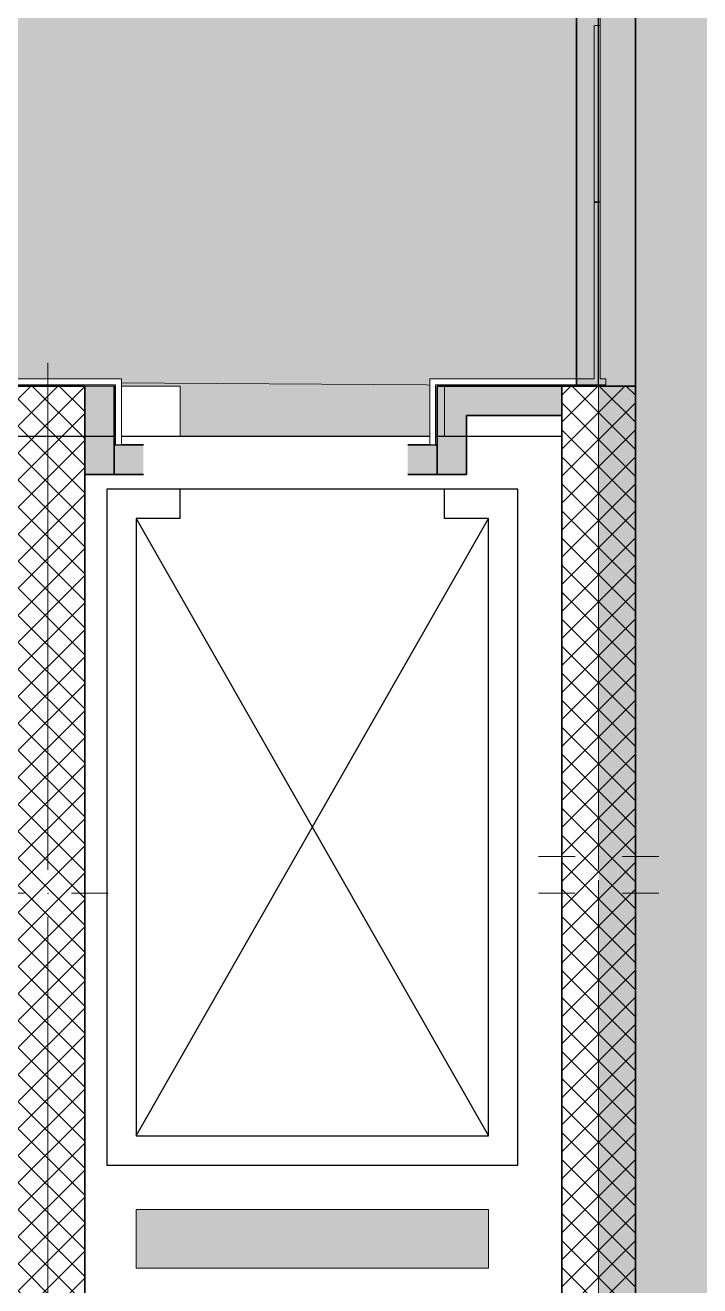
# Model space of a CAD drawing. Header units: millimetres. Extents: x -5491 to 122470, y -101890 to 30952.
# Drawn here: x 57522 to 59820, y -14461 to -10173 of the extents above; entities that cross this region are included whole.
import ezdxf
from ezdxf.enums import TextEntityAlignment as Align

# ---------------------------------------------------------------- set-up
doc = ezdxf.new("R2010")
doc.units = ezdxf.units.MM
doc.header["$MEASUREMENT"] = 0
doc.linetypes.add('Wipeout_Contour', pattern=[1000, 0, -1000])
for name, color, linetype in [('- Pllakat_koridore_CD', 7, 'Continuous'), ('A - Muret', 7, 'Continuous'), ('A - Pllaka Perdhes', 7, 'Continuous'), ('A - Pllaka Themel', 7, 'Continuous'), ('A - Shtyllat', 7, 'Continuous')]:
    doc.layers.add(name, color=color, linetype=linetype)
for name, color, linetype, lineweight, true_color in [('- Pllakat_koridore_CD_Pen_No__145', 7, 'Continuous', 20, 0x0077b0), ('0_Pen_No__4', 7, 'Continuous', 20, 0x029e21), ('2D Drafting - General_Pen_No__82', 7, 'Continuous', 20, 0xaaaaaa), ('A - Fill Zone_Pen_No__176', 7, 'Continuous', 15, 0x93a0c6), ('A - Muret_Pen_No__82', 7, 'Continuous', 20, 0xaaaaaa)]:
    doc.layers.add(name, color=color, linetype=linetype, lineweight=lineweight, true_color=true_color)
for name, color, linetype, lineweight in [('0_Pen_No__132', 255, 'Continuous', 0), ('2D Drafting - General_Pen_No__2', 8, 'Continuous', 15), ('2D Drafting - General_Pen_No__42', 8, 'Continuous', 25), ('A - Muret_Pen_No__7', 7, 'Continuous', 35), ('A - Pllaka Perdhes_Pen_No__42', 8, 'Continuous', 25), ('A - Pllaka Themel_Pen_No__2', 8, 'Continuous', 15), ('A - Pllaka Themel_Pen_No__42', 8, 'Continuous', 25), ('A - Shtyllat_Pen_No__1', 7, 'Continuous', 13), ('A - Shtyllat_Pen_No__7', 7, 'Continuous', 35), ('ARCHICAD Zone Stamps_Pen_No__1', 7, 'Continuous', 13)]:
    doc.layers.add(name, color=color, linetype=linetype, lineweight=lineweight)
doc.styles.add('GENERATED_STYLE_1', font='')
doc.styles.get('GENERATED_STYLE_1').set_extended_font_data('Arial')
pattern_1 = [(45, (0, 0), (-45.96194, 45.96194), []), (135, (0, 0), (45.96194, 45.96194), [])]

# ---------------------------------------------------------------- blocks, each defined once
blk = doc.blocks.new('Hyrja__1', base_point=(55655.7, -9895.9))
at = {"layer": '0_Pen_No__4', "linetype": 'Continuous', "lineweight": 0, "true_color": 0x002708}
blk.add_hatch(color=98, dxfattribs=at).paths.add_polyline_path([(52500, -11400.8), (56250, -11400.8), (56250, -11570.8), (57150, -11570.8), (57150, -11400.8), (58050, -11400.8), (58050, -11570.8), (58950, -11570.8), (58950, -11400.8), (59480, -11400.8), (59480, -8200), (52500, -8200)])
at = {"layer": 'ARCHICAD Zone Stamps_Pen_No__1', "color": 7, "lineweight": 13, "style": 'GENERATED_STYLE_1'}
for tag, p in [('DUMMY_849', (56580.7, -9277.2)), ('ROOM_NAME', (54730.7, -9328.6)), ('measuredAreaCode', (54730.7, -9770.6)), ('perimeterCode', (54730.7, -10212.5))]:
    blk.add_attdef(tag, text='', height=225, dxfattribs=at).set_placement(p, align=Align.TOP_LEFT)
blk = doc.blocks.new('Koridori_A - P32_10', base_point=(54145, -9159.2))
at = {"linetype": 'Continuous', "lineweight": 0, "true_color": 0x3f3f3f}
blk.add_hatch(color=250, dxfattribs=at).paths.add_polyline_path([(52650, -400), (52500, -11400.8), (55678, -11375.9), (59600, -11400.8), (59600, -6000), (56150, -6000), (56150, -400)])
at = {"layer": 'ARCHICAD Zone Stamps_Pen_No__1', "color": 7, "lineweight": 13, "style": 'GENERATED_STYLE_1'}
for tag, p in [('DUMMY_849', (54259.7, -8746.7)), ('ROOM_NAME', (53553.4, -8781)), ('measuredAreaCode', (53553.4, -9075.7)), ('perimeterCode', (53553.4, -9370.3))]:
    blk.add_attdef(tag, text='', height=150, dxfattribs=at).set_placement(p, align=Align.TOP_LEFT)
blk = doc.blocks.new('Slab_2', base_point=(52250, 0))
at = {"layer": 'A - Pllaka Perdhes_Pen_No__42', "color": 8, "linetype": 'Continuous', "lineweight": 25, "flags": 128}
blk.add_lwpolyline([(59350, -14600.8), (55850, -14600.8), (55850, -11570.8), (59350, -11570.8)], close=True, dxfattribs=at)
blk = doc.blocks.new('Wall_12', base_point=(58925, -11700.8))
at = {"layer": 'A - Muret', "linetype": 'Continuous', "lineweight": 0, "true_color": 0x000000}
for points in [[(59025, -11400.8), (58925, -11400.8), (59025, -11500.8)], [(59025, -11500.8), (58925, -11400.8), (58925, -11500.8)], [(59025, -11600.8), (59025, -11500.8), (58925, -11500.8), (58925, -11600.8)], [(58925, -11700.8), (59025, -11700.8), (58925, -11600.8)], [(59025, -11600.8), (58925, -11600.8), (59025, -11700.8)]]:
    blk.add_hatch(color=18, dxfattribs=at).paths.add_polyline_path(points)
at = {"layer": 'A - Muret_Pen_No__7', "color": 7, "linetype": 'Continuous', "lineweight": 35, "flags": 128}
for points in [[(58925, -11400.8), (59025, -11400.8)], [(58925, -11400.8), (58925, -11600.8)], [(59025, -11700.8), (59025, -11500.8)], [(59025, -11700.8), (58925, -11700.8)]]:
    blk.add_lwpolyline(points, dxfattribs=at)
blk = doc.blocks.new('Wall_13', base_point=(58925, -11400.8))
at = {"layer": 'A - Muret', "linetype": 'Continuous', "lineweight": 0, "true_color": 0x000000}
blk.add_hatch(color=18, dxfattribs=at).paths.add_polyline_path([(59025, -11500.8), (59350, -11500.8), (59350, -11400.8), (59025, -11400.8)])
at = {"layer": 'A - Muret_Pen_No__7', "color": 7, "linetype": 'Continuous', "lineweight": 35, "flags": 128}
for points in [[(59350, -11400.8), (59025, -11400.8)], [(59025, -11500.8), (59350, -11500.8)]]:
    blk.add_lwpolyline(points, dxfattribs=at)
blk = doc.blocks.new('Wall_16', base_point=(57825, -11400.8))
at = {"layer": 'A - Muret', "linetype": 'Continuous', "lineweight": 0, "true_color": 0x000000}
for points in [[(57825, -11600.8), (57825, -11400.8), (57725, -11400.8), (57725, -11600.8)], [(57825, -11600.8), (57725, -11700.8), (57825, -11700.8)], [(57825, -11600.8), (57725, -11600.8), (57725, -11700.8)]]:
    blk.add_hatch(color=18, dxfattribs=at).paths.add_polyline_path(points)
at = {"layer": 'A - Muret_Pen_No__7', "color": 7, "linetype": 'Continuous', "lineweight": 35, "flags": 128}
for points in [[(57825, -11600.8), (57825, -11400.8)], [(57725, -11700.8), (57825, -11700.8)]]:
    blk.add_lwpolyline(points, dxfattribs=at)
blk = doc.blocks.new('Wall_17', base_point=(57825, -11700.8))
at = {"layer": 'A - Muret', "linetype": 'Continuous', "lineweight": 0, "true_color": 0x000000}
blk.add_hatch(color=18, dxfattribs=at).paths.add_polyline_path([(57825, -11700.8), (57925, -11700.8), (57925, -11600.8), (57825, -11600.8)])
at = {"layer": 'A - Muret_Pen_No__7', "color": 7, "linetype": 'Continuous', "lineweight": 35, "flags": 128}
for points in [[(57925, -11600.8), (57825, -11600.8)], [(57825, -11700.8), (57925, -11700.8)]]:
    blk.add_lwpolyline(points, dxfattribs=at)
blk = doc.blocks.new('Wall_18', base_point=(58825, -11700.8))
at = {"layer": 'A - Muret', "linetype": 'Continuous', "lineweight": 0, "true_color": 0x000000}
blk.add_hatch(color=18, dxfattribs=at).paths.add_polyline_path([(58925, -11600.8), (58825, -11600.8), (58825, -11700.8), (58925, -11700.8)])
at = {"layer": 'A - Muret_Pen_No__7', "color": 7, "linetype": 'Continuous', "lineweight": 35, "flags": 128}
for points in [[(58925, -11600.8), (58825, -11600.8)], [(58825, -11700.8), (58925, -11700.8)]]:
    blk.add_lwpolyline(points, dxfattribs=at)
blk = doc.blocks.new('Wall_22', base_point=(58925, -11700.8))
at = {"layer": 'A - Muret', "linetype": 'Continuous', "lineweight": 0, "true_color": 0x000000}
for points in [[(58925, -11520.8), (58950, -11520.8), (58950, -11400.8), (58925, -11400.8)], [(59025, -11700.8), (59025, -11400.8), (58925, -11400.8), (58925, -11700.8)]]:
    blk.add_hatch(color=18, dxfattribs=at).paths.add_polyline_path(points)
at = {"layer": 'A - Muret_Pen_No__7', "color": 7, "linetype": 'Continuous', "lineweight": 35}
blk.add_line((58925, -11400.8), (58925, -11520.8), dxfattribs=at)
at = {"layer": 'A - Muret_Pen_No__7', "color": 7, "linetype": 'Continuous', "lineweight": 35, "flags": 128}
for points in [[(58925, -11400.8), (58925, -11700.8)], [(59025, -11700.8), (59025, -11500.8)]]:
    blk.add_lwpolyline(points, dxfattribs=at)
at = {"layer": 'A - Muret_Pen_No__82', "color": 253, "linetype": 'Continuous', "lineweight": 20, "true_color": 0xaaaaaa}
blk.add_line((58950, -11400.8), (58925, -11400.8), dxfattribs=at)
blk = doc.blocks.new('Wall_23', base_point=(58925, -11400.8))
at = {"layer": 'A - Muret', "linetype": 'Continuous', "lineweight": 0, "true_color": 0x000000}
blk.add_hatch(color=18, dxfattribs=at).paths.add_polyline_path([(58925, -11500.8), (59350, -11500.8), (59350, -11400.8), (58925, -11400.8)])
at = {"layer": 'A - Muret_Pen_No__7', "color": 7, "linetype": 'Continuous', "lineweight": 35, "flags": 128}
for points in [[(59350, -11400.8), (58925, -11400.8)], [(59025, -11500.8), (59350, -11500.8)]]:
    blk.add_lwpolyline(points, dxfattribs=at)
blk = doc.blocks.new('Wall_26', base_point=(57825, -11400.8))
at = {"layer": 'A - Muret', "linetype": 'Continuous', "lineweight": 0, "true_color": 0x000000}
blk.add_hatch(color=18, dxfattribs=at).paths.add_polyline_path([(57725, -11400.8), (57725, -11700.8), (57825, -11700.8), (57825, -11400.8)])
at = {"layer": 'A - Muret_Pen_No__7', "color": 7, "linetype": 'Continuous', "lineweight": 35, "flags": 128}
blk.add_lwpolyline([(57825, -11700.8), (57825, -11400.8)], dxfattribs=at)
blk = doc.blocks.new('Wall_27', base_point=(57825, -11700.8))
at = {"layer": 'A - Muret', "linetype": 'Continuous', "lineweight": 0, "true_color": 0x000000}
blk.add_hatch(color=18, dxfattribs=at).paths.add_polyline_path([(57825, -11700.8), (57925, -11700.8), (57925, -11600.8), (57825, -11600.8)])
at = {"layer": 'A - Muret_Pen_No__7', "color": 7, "linetype": 'Continuous', "lineweight": 35, "flags": 128}
for points in [[(57925, -11600.8), (57825, -11600.8)], [(57825, -11700.8), (57925, -11700.8)]]:
    blk.add_lwpolyline(points, dxfattribs=at)
blk = doc.blocks.new('Wall_28', base_point=(58825, -11700.8))
at = {"layer": 'A - Muret', "linetype": 'Continuous', "lineweight": 0, "true_color": 0x000000}
blk.add_hatch(color=18, dxfattribs=at).paths.add_polyline_path([(58825, -11700.8), (58925, -11700.8), (58925, -11600.8), (58825, -11600.8)])
at = {"layer": 'A - Muret_Pen_No__7', "color": 7, "linetype": 'Continuous', "lineweight": 35, "flags": 128}
for points in [[(58925, -11600.8), (58825, -11600.8)], [(58825, -11700.8), (58925, -11700.8)]]:
    blk.add_lwpolyline(points, dxfattribs=at)
blk = doc.blocks.new('Wall_37', base_point=(59500, -11375.9))
at = {"layer": '- Pllakat_koridore_CD_Pen_No__145', "linetype": 'Continuous', "lineweight": 0, "true_color": 0x0077b0}
blk.add_hatch(color=144, dxfattribs=at).paths.add_polyline_path([(59500, -11375.9), (58900, -11375.9), (58900, -11395.9), (59500, -11395.9)])
at = {"layer": '- Pllakat_koridore_CD_Pen_No__145', "color": 144, "linetype": 'Continuous', "lineweight": 20, "true_color": 0x0077b0, "flags": 128}
for points in [[(59460, -11375.9), (58900, -11375.9)], [(58900, -11375.9), (58900, -11395.9)], [(58920, -11395.9), (59500, -11395.9)], [(59500, -11375.9), (59480, -11375.9)], [(59500, -11395.9), (59500, -11375.9)]]:
    blk.add_lwpolyline(points, dxfattribs=at)
blk = doc.blocks.new('Wall_38', base_point=(58920, -11375.9))
at = {"layer": '- Pllakat_koridore_CD_Pen_No__145', "linetype": 'Continuous', "lineweight": 0, "true_color": 0x0077b0}
blk.add_hatch(color=144, dxfattribs=at).paths.add_polyline_path([(58900, -11395.9), (58900, -11600.8), (58920, -11600.8), (58920, -11395.9)])
at = {"layer": '- Pllakat_koridore_CD_Pen_No__145', "color": 144, "linetype": 'Continuous', "lineweight": 20, "true_color": 0x0077b0, "flags": 128}
for points in [[(58900, -11395.9), (58900, -11600.8)], [(58920, -11600.8), (58920, -11395.9)], [(58900, -11600.8), (58920, -11600.8)]]:
    blk.add_lwpolyline(points, dxfattribs=at)
blk = doc.blocks.new('Wall_39', base_point=(57370, -11375.9))
at = {"layer": '- Pllakat_koridore_CD_Pen_No__145', "linetype": 'Continuous', "lineweight": 0, "true_color": 0x0077b0}
for points in [[(57350, -11395.9), (57370, -11395.9), (57350, -11375.9)], [(57370, -11375.9), (57350, -11375.9), (57370, -11395.9)], [(57370, -11395.9), (57850, -11395.9), (57850, -11375.9), (57370, -11375.9)]]:
    blk.add_hatch(color=144, dxfattribs=at).paths.add_polyline_path(points)
at = {"layer": '- Pllakat_koridore_CD_Pen_No__145', "color": 144, "linetype": 'Continuous', "lineweight": 20, "true_color": 0x0077b0, "flags": 128}
for points in [[(57350, -11375.9), (57350, -11395.9)], [(57850, -11375.9), (57350, -11375.9)], [(57370, -11395.9), (57830, -11395.9)], [(57850, -11375.9), (57850, -11395.9)]]:
    blk.add_lwpolyline(points, dxfattribs=at)
blk = doc.blocks.new('Wall_40', base_point=(57830, -11375.9))
at = {"layer": '- Pllakat_koridore_CD_Pen_No__145', "linetype": 'Continuous', "lineweight": 0, "true_color": 0x0077b0}
blk.add_hatch(color=144, dxfattribs=at).paths.add_polyline_path([(57830, -11395.9), (57830, -11600.8), (57850, -11600.8), (57850, -11395.9)])
at = {"layer": '- Pllakat_koridore_CD_Pen_No__145', "color": 144, "linetype": 'Continuous', "lineweight": 20, "true_color": 0x0077b0, "flags": 128}
for points in [[(57830, -11395.9), (57830, -11600.8)], [(57850, -11600.8), (57850, -11395.9)], [(57830, -11600.8), (57850, -11600.8)]]:
    blk.add_lwpolyline(points, dxfattribs=at)
blk = doc.blocks.new('Wall_44', base_point=(59500, -11375.9))
at = {"color": 254, "linetype": 'Wipeout_Contour', "lineweight": 0, "ltscale": 241140.019337}
blk.add_wipeout([(59500, -11375.9), (58900, -11375.9), (58900, -11395.9), (59500, -11395.9)], dxfattribs=at).dxf.layer = '- Pllakat_koridore_CD'
at = {"layer": '- Pllakat_koridore_CD_Pen_No__145', "color": 144, "linetype": 'Continuous', "lineweight": 20, "true_color": 0x0077b0, "flags": 128}
for points in [[(59460, -11375.9), (58900, -11375.9)], [(58900, -11375.9), (58900, -11395.9)], [(58920, -11395.9), (59500, -11395.9)], [(59500, -11375.9), (59480, -11375.9)], [(59500, -11395.9), (59500, -11375.9)]]:
    blk.add_lwpolyline(points, dxfattribs=at)
blk = doc.blocks.new('Wall_45', base_point=(58920, -11375.9))
at = {"color": 254, "linetype": 'Wipeout_Contour', "lineweight": 0, "ltscale": 240087.004579}
blk.add_wipeout([(58900, -11395.9), (58900, -11600.8), (58920, -11600.8), (58920, -11395.9)], dxfattribs=at).dxf.layer = '- Pllakat_koridore_CD'
at = {"layer": '- Pllakat_koridore_CD_Pen_No__145', "color": 144, "linetype": 'Continuous', "lineweight": 20, "true_color": 0x0077b0, "flags": 128}
for points in [[(58900, -11395.9), (58900, -11600.8)], [(58920, -11600.8), (58920, -11395.9)], [(58900, -11600.8), (58920, -11600.8)]]:
    blk.add_lwpolyline(points, dxfattribs=at)
blk = doc.blocks.new('Wall_46', base_point=(57370, -11375.9))
at = {"color": 254, "linetype": 'Wipeout_Contour', "lineweight": 0, "ltscale": 175430.102936}
blk.add_wipeout([(57350, -11395.9), (57370, -11395.9), (57350, -11375.9)], dxfattribs=at).dxf.layer = '- Pllakat_koridore_CD'
at = {"color": 254, "linetype": 'Wipeout_Contour', "lineweight": 0, "ltscale": 234897.521575}
blk.add_wipeout([(57370, -11395.9), (57850, -11395.9), (57850, -11375.9), (57370, -11375.9)], dxfattribs=at).dxf.layer = '- Pllakat_koridore_CD'
at = {"layer": '- Pllakat_koridore_CD_Pen_No__145', "color": 144, "linetype": 'Continuous', "lineweight": 20, "true_color": 0x0077b0, "flags": 128}
blk.add_lwpolyline([(57850, -11375.9), (57850, -11395.9)], dxfattribs=at)
at = {"color": 254, "linetype": 'Wipeout_Contour', "lineweight": 0, "ltscale": 175444.650628}
blk.add_wipeout([(57370, -11375.9), (57350, -11375.9), (57370, -11395.9)], dxfattribs=at).dxf.layer = '- Pllakat_koridore_CD'
at = {"layer": '- Pllakat_koridore_CD_Pen_No__145', "color": 144, "linetype": 'Continuous', "lineweight": 20, "true_color": 0x0077b0, "flags": 128}
for points in [[(57350, -11375.9), (57350, -11395.9)], [(57850, -11375.9), (57350, -11375.9)], [(57370, -11395.9), (57830, -11395.9)]]:
    blk.add_lwpolyline(points, dxfattribs=at)
blk = doc.blocks.new('Wall_47', base_point=(57830, -11375.9))
at = {"color": 254, "linetype": 'Wipeout_Contour', "lineweight": 0, "ltscale": 235887.70539}
blk.add_wipeout([(57830, -11395.9), (57830, -11600.8), (57850, -11600.8), (57850, -11395.9)], dxfattribs=at).dxf.layer = '- Pllakat_koridore_CD'
at = {"layer": '- Pllakat_koridore_CD_Pen_No__145', "color": 144, "linetype": 'Continuous', "lineweight": 20, "true_color": 0x0077b0, "flags": 128}
for points in [[(57830, -11395.9), (57830, -11600.8)], [(57850, -11600.8), (57850, -11395.9)], [(57830, -11600.8), (57850, -11600.8)]]:
    blk.add_lwpolyline(points, dxfattribs=at)
blk = doc.blocks.new('Wall_127', base_point=(59480, -10775.9))
at = {"layer": '- Pllakat_koridore_CD_Pen_No__145', "linetype": 'Continuous', "lineweight": 0, "true_color": 0x0077b0}
blk.add_hatch(color=144, dxfattribs=at).paths.add_polyline_path([(59460, -10775.9), (59460, -11375.9), (59480, -11375.9), (59480, -10775.9)])
at = {"layer": '- Pllakat_koridore_CD_Pen_No__145', "color": 144, "linetype": 'Continuous', "lineweight": 20, "true_color": 0x0077b0, "flags": 128}
for points in [[(59460, -10775.9), (59460, -11375.9)], [(59480, -10775.9), (59460, -10775.9)], [(59480, -11375.9), (59480, -10775.9)]]:
    blk.add_lwpolyline(points, dxfattribs=at)
blk = doc.blocks.new('Wall_128', base_point=(59480, -10775.9))
at = {"color": 254, "linetype": 'Wipeout_Contour', "lineweight": 0, "ltscale": 241973.328615}
blk.add_wipeout([(59460, -10775.9), (59460, -11375.9), (59480, -11375.9), (59480, -10775.9)], dxfattribs=at).dxf.layer = '- Pllakat_koridore_CD'
at = {"layer": '- Pllakat_koridore_CD_Pen_No__145', "color": 144, "linetype": 'Continuous', "lineweight": 20, "true_color": 0x0077b0, "flags": 128}
for points in [[(59460, -10775.9), (59460, -11375.9)], [(59480, -10775.9), (59460, -10775.9)], [(59480, -11375.9), (59480, -10775.9)]]:
    blk.add_lwpolyline(points, dxfattribs=at)
blk = doc.blocks.new('Wall_129', base_point=(59480, -10173.9))
at = {"layer": '- Pllakat_koridore_CD_Pen_No__145', "linetype": 'Continuous', "lineweight": 0, "true_color": 0x0077b0}
blk.add_hatch(color=144, dxfattribs=at).paths.add_polyline_path([(59460, -10173.9), (59460, -10773.9), (59480, -10773.9), (59480, -10173.9)])
at = {"layer": '- Pllakat_koridore_CD_Pen_No__145', "color": 144, "linetype": 'Continuous', "lineweight": 20, "true_color": 0x0077b0, "flags": 128}
for points in [[(59460, -10173.9), (59460, -10773.9)], [(59480, -10173.9), (59460, -10173.9)], [(59480, -10773.9), (59480, -10173.9)], [(59460, -10773.9), (59480, -10773.9)]]:
    blk.add_lwpolyline(points, dxfattribs=at)
blk = doc.blocks.new('Wall_130', base_point=(59480, -10173.9))
at = {"color": 254, "linetype": 'Wipeout_Contour', "lineweight": 0, "ltscale": 241544.05234}
blk.add_wipeout([(59460, -10173.9), (59460, -10773.9), (59480, -10773.9), (59480, -10173.9)], dxfattribs=at).dxf.layer = '- Pllakat_koridore_CD'
at = {"layer": '- Pllakat_koridore_CD_Pen_No__145', "color": 144, "linetype": 'Continuous', "lineweight": 20, "true_color": 0x0077b0, "flags": 128}
for points in [[(59460, -10173.9), (59460, -10773.9)], [(59480, -10173.9), (59460, -10173.9)], [(59480, -10773.9), (59480, -10173.9)], [(59460, -10773.9), (59480, -10773.9)]]:
    blk.add_lwpolyline(points, dxfattribs=at)
blk = doc.blocks.new('Slab_97', base_point=(59475, -6200))
at = {"layer": 'A - Pllaka Themel_Pen_No__2', "linetype": 'Continuous', "lineweight": 0, "true_color": 0x3f3f3f}
blk.add_hatch(color=250, dxfattribs=at).paths.add_polyline_path([(59475, -6200), (59475, -11400.8), (59600, -11400.8), (59600, -14850.8), (63304.7, -31361.1), (63833, -31242.6), (64060.4, -32256.3), (63531.2, -32375), (64967.3, -38802.9), (65076.7, -39290.3), (66245.7, -44499.7, -0.18315), (66391.8, -44565.5), (68962.3, -55991.9, -0.423476), (68586.7, -56587.1), (61434.5, -58192.1), (62495.4, -63184.1), (69886.6, -61525.5), (70979.4, -66395.2), (77382.9, -64958.2), (76523.1, -61130.1), (76063.5, -61233.3), (71916.8, -42772.1), (69295.2, -31081.8), (68646.4, -31227.3), (68418.9, -30213.5), (68662.9, -30159), (67757.2, -26109.6), (66599.1, -20931.1), (65638.3, -16643.1), (65972, -16568.2), (65884.4, -16177.9), (66543.2, -16030.1), (66526.5, -9603.7), (72900, -9603.7), (72900, -6200), (66750, -6200)])
at = {"layer": 'A - Pllaka Themel_Pen_No__42', "color": 8, "linetype": 'Continuous', "lineweight": 25, "flags": 128}
blk.add_lwpolyline([(64967.3, -38802.9), (63531.2, -32375), (64060.4, -32256.3), (63833, -31242.6), (63304.7, -31361.1), (59600, -14850.8), (59600, -11400.8), (59475, -11400.8), (59475, -6200), (66750, -6200), (72900, -6200), (72900, -9603.7), (66526.5, -9603.7), (66543.2, -16030.1), (65884.4, -16177.9), (65972, -16568.2), (65638.3, -16643.1), (66599.1, -20931.1), (67757.2, -26109.6), (68662.9, -30159), (68418.9, -30213.5), (68646.4, -31227.3), (69295.2, -31081.8), (71916.8, -42772.1)], dxfattribs=at)
blk = doc.blocks.new('Wall_223', base_point=(59600, -6200))
at = {"layer": 'A - Muret', "linetype": 'Continuous', "lineweight": 0, "true_color": 0x000000}
blk.add_hatch(color=18, dxfattribs=at).paths.add_polyline_path([(59400, -11400.8), (59600, -11400.8), (59600, -8220), (59400, -8220)])
at = {"layer": 'A - Muret_Pen_No__7', "color": 7, "linetype": 'Continuous', "lineweight": 35, "flags": 128}
for points in [[(59400, -8220), (59400, -11400.8)], [(59600, -11400.8), (59600, -8220)]]:
    blk.add_lwpolyline(points, dxfattribs=at)
blk = doc.blocks.new('Column_11', base_point=(59475, -13125.8))
at = {"layer": 'A - Shtyllat', "linetype": 'Continuous', "lineweight": 0, "true_color": 0x000000}
h = blk.add_hatch(dxfattribs=at)
h.set_pattern_fill('Concrete_Block', color=18, style=0, pattern_type=2)
h.set_pattern_definition(pattern_1)
h.paths.add_polyline_path([(59350, -14850.8), (59600, -14850.8), (59600, -11400.8), (59350, -11400.8)])
at = {"layer": 'A - Shtyllat_Pen_No__1', "color": 7, "linetype": 'Continuous', "lineweight": 13}
for p, q in [((59475, -13045.8), (59475, -11320.8)), ((59395, -13125.8), (59270, -13125.8)), ((59555, -13125.8), (59680, -13125.8)), ((59475, -13205.8), (59475, -14930.8))]:
    blk.add_line(p, q, dxfattribs=at)
blk.add_point((59475, -13125.8), dxfattribs=at)
at = {"layer": 'A - Shtyllat_Pen_No__7', "color": 7, "linetype": 'Continuous', "lineweight": 35, "flags": 128}
blk.add_lwpolyline([(59350, -14850.8), (59600, -14850.8), (59600, -11400.8), (59350, -11400.8)], close=True, dxfattribs=at)
blk = doc.blocks.new('Column_13', base_point=(57600, -13125.8))
at = {"layer": 'A - Shtyllat', "linetype": 'Continuous', "lineweight": 0, "true_color": 0x000000}
h = blk.add_hatch(dxfattribs=at)
h.set_pattern_fill('Concrete_Block', color=18, style=0, pattern_type=2)
h.set_pattern_definition(pattern_1)
h.paths.add_polyline_path([(57475, -14850.8), (57725, -14850.8), (57725, -11400.8), (57475, -11400.8)])
at = {"layer": 'A - Shtyllat_Pen_No__1', "color": 7, "linetype": 'Continuous', "lineweight": 13}
for p, q in [((57600, -13045.8), (57600, -11320.8)), ((57520, -13125.8), (57395, -13125.8)), ((57680, -13125.8), (57805, -13125.8)), ((57600, -13205.8), (57600, -14930.8))]:
    blk.add_line(p, q, dxfattribs=at)
blk.add_point((57600, -13125.8), dxfattribs=at)
at = {"layer": 'A - Shtyllat_Pen_No__7', "color": 7, "linetype": 'Continuous', "lineweight": 35, "flags": 128}
blk.add_lwpolyline([(57475, -14850.8), (57725, -14850.8), (57725, -11400.8), (57475, -11400.8)], close=True, dxfattribs=at)
blk = doc.blocks.new('Column_26', base_point=(59475, -13000.8))
at = {"layer": 'A - Shtyllat', "linetype": 'Continuous', "lineweight": 0, "true_color": 0x000000}
h = blk.add_hatch(dxfattribs=at)
h.set_pattern_fill('Concrete_Block', color=18, style=0, pattern_type=2)
h.set_pattern_definition(pattern_1)
h.paths.add_polyline_path([(59350, -14600.8), (59600, -14600.8), (59600, -11400.8), (59350, -11400.8)])
at = {"layer": 'A - Shtyllat_Pen_No__1', "color": 7, "linetype": 'Continuous', "lineweight": 13}
for p, q in [((59475, -12920.8), (59475, -11320.8)), ((59395, -13000.8), (59270, -13000.8)), ((59555, -13000.8), (59680, -13000.8)), ((59475, -13080.8), (59475, -14680.8))]:
    blk.add_line(p, q, dxfattribs=at)
blk.add_point((59475, -13000.8), dxfattribs=at)
at = {"layer": 'A - Shtyllat_Pen_No__7', "color": 7, "linetype": 'Continuous', "lineweight": 35, "flags": 128}
blk.add_lwpolyline([(59350, -14600.8), (59600, -14600.8), (59600, -11400.8), (59350, -11400.8)], close=True, dxfattribs=at)

msp = doc.modelspace()

# ---------------------------------------------------------------- hatches: boundary and pattern name
at = {"layer": '2D Drafting - General_Pen_No__82', "linetype": 'Continuous', "lineweight": 0, "true_color": 0x111111}
msp.add_hatch(color=250, dxfattribs=at).paths.add_polyline_path([(57900, -14200.8), (59100, -14200.8), (59100, -14400.8), (57900, -14400.8)])
at = {"layer": 'A - Fill Zone_Pen_No__176', "linetype": 'Continuous', "lineweight": 0, "true_color": 0x0e1013}
msp.add_hatch(color=168, dxfattribs=at).paths.add_polyline_path([(53340.5, -23860.7), (54446.1, -28788.2), (62330.4, -27019.1), (63392.3, -31751.4), (68604.1, -30581.9), (65440.4, -16482.5), (65928.2, -16373.1), (65884.4, -16177.9), (65884.4, -6200), (59600, -6200), (59475, -6200), (59475, -14850.8), (59232.5, -14850.8), (59475, -15931.6), (59930.1, -17959.8), (60280, -17881.3), (61224.7, -22091.6)])

# ---------------------------------------------------------------- linework, layer by layer
at = {"layer": '0_Pen_No__132', "color": 255, "linetype": 'Continuous', "lineweight": 0, "flags": 128}
msp.add_lwpolyline([(52650, -400), (52500, -11400.8), (55678, -11375.9), (59600, -11400.8), (59600, -6000), (56150, -6000), (56150, -400)], close=True, dxfattribs=at)
at = {"layer": '0_Pen_No__4', "color": 104, "linetype": 'Continuous', "lineweight": 20, "true_color": 0x029e21, "flags": 128}
msp.add_lwpolyline([(52500, -11400.8), (56250, -11400.8), (56250, -11570.8), (57150, -11570.8), (57150, -11400.8), (58050, -11400.8), (58050, -11570.8), (58950, -11570.8), (58950, -11400.8), (59480, -11400.8), (59480, -8200), (52500, -8200)], close=True, dxfattribs=at)
at = {"layer": '2D Drafting - General_Pen_No__2', "color": 8, "linetype": 'Continuous', "lineweight": 15, "flags": 128}
msp.add_lwpolyline([(57900, -14200.8), (59100, -14200.8), (59100, -14400.8), (57900, -14400.8)], close=True, dxfattribs=at)
at = {"layer": '2D Drafting - General_Pen_No__42', "color": 8, "linetype": 'Continuous', "lineweight": 25}
msp.add_lwpolyline([(57800, -14050.8), (59200, -14050.8), (59200, -11750.8), (57800, -11750.8)], close=True, dxfattribs=at)
for points in [[(58050, -11850.8), (58050, -11750.8)], [(58950, -11850.8), (58950, -11750.8)], [(58050, -11850.8), (57900, -11850.8), (57900, -13950.8), (59100, -13950.8), (59100, -11850.8), (58950, -11850.8)], [(57900, -13950.8), (59100, -11850.8)], [(57900, -11850.8), (59100, -13950.8)]]:
    msp.add_lwpolyline(points, dxfattribs=at)

# ---------------------------------------------------------------- block references
at = {"layer": '- Pllakat_koridore_CD', "color": 144, "lineweight": 20, "true_color": 0x0077b0}
for name, p in [('Wall_39', (57370, -11375.9)), ('Wall_40', (57830, -11375.9)), ('Wall_37', (59500, -11375.9)), ('Wall_38', (58920, -11375.9))]:
    msp.add_blockref(name, p, dxfattribs=at)
at = {"color": 254, "linetype": 'Continuous', "lineweight": 13}
for name, p in [('Koridori_A - P32_10', (54145, -9159.2)), ('Hyrja__1', (55655.7, -9895.9))]:
    msp.add_blockref(name, p, dxfattribs=at)
at = {"layer": 'A - Muret', "color": 7, "lineweight": 35}
for name, p in [('Wall_16', (57825, -11400.8)), ('Wall_26', (57825, -11400.8)), ('Wall_12', (58925, -11700.8)), ('Wall_22', (58925, -11700.8)), ('Wall_23', (58925, -11400.8)), ('Wall_13', (58925, -11400.8)), ('Wall_17', (57825, -11700.8)), ('Wall_27', (57825, -11700.8)), ('Wall_18', (58825, -11700.8)), ('Wall_28', (58825, -11700.8))]:
    msp.add_blockref(name, p, dxfattribs=at)
at = {"layer": 'A - Pllaka Perdhes', "color": 8, "linetype": 'Continuous', "lineweight": 25}
msp.add_blockref('Slab_2', (52250, 0), dxfattribs=at)

# ---------------------------------------------------------------- next in the draw order: block references
at = {"layer": '- Pllakat_koridore_CD', "color": 144, "lineweight": 20, "true_color": 0x0077b0}
for name, p in [('Wall_46', (57370, -11375.9)), ('Wall_44', (59500, -11375.9))]:
    msp.add_blockref(name, p, dxfattribs=at)

# ---------------------------------------------------------------- next in the draw order: block references
for name, p in [('Wall_127', (59480, -10775.9)), ('Wall_47', (57830, -11375.9)), ('Wall_45', (58920, -11375.9))]:
    msp.add_blockref(name, p, dxfattribs=at)
at = {"layer": 'A - Shtyllat', "color": 7, "lineweight": 35}
msp.add_blockref('Column_13', (57600, -13125.8), dxfattribs=at)

# ---------------------------------------------------------------- next in the draw order: block references
at = {"layer": '- Pllakat_koridore_CD', "color": 144, "lineweight": 20, "true_color": 0x0077b0}
msp.add_blockref('Wall_128', (59480, -10775.9), dxfattribs=at)

# ---------------------------------------------------------------- next in the draw order: block references
msp.add_blockref('Wall_129', (59480, -10173.9), dxfattribs=at)
at = {"layer": 'A - Shtyllat', "color": 7, "lineweight": 35}
for name, p in [('Column_11', (59475, -13125.8)), ('Column_26', (59475, -13000.8))]:
    msp.add_blockref(name, p, dxfattribs=at)

# ---------------------------------------------------------------- next in the draw order: block references
at = {"layer": '- Pllakat_koridore_CD', "color": 144, "lineweight": 20, "true_color": 0x0077b0}
msp.add_blockref('Wall_130', (59480, -10173.9), dxfattribs=at)

# ---------------------------------------------------------------- next in the draw order: block references
at = {"layer": 'A - Muret', "color": 7, "lineweight": 35}
msp.add_blockref('Wall_223', (59600, -6200), dxfattribs=at)
at = {"layer": 'A - Pllaka Themel', "color": 8, "linetype": 'Continuous', "lineweight": 25}
msp.add_blockref('Slab_97', (59475, -6200), dxfattribs=at)

doc.saveas('drawing.dxf')
